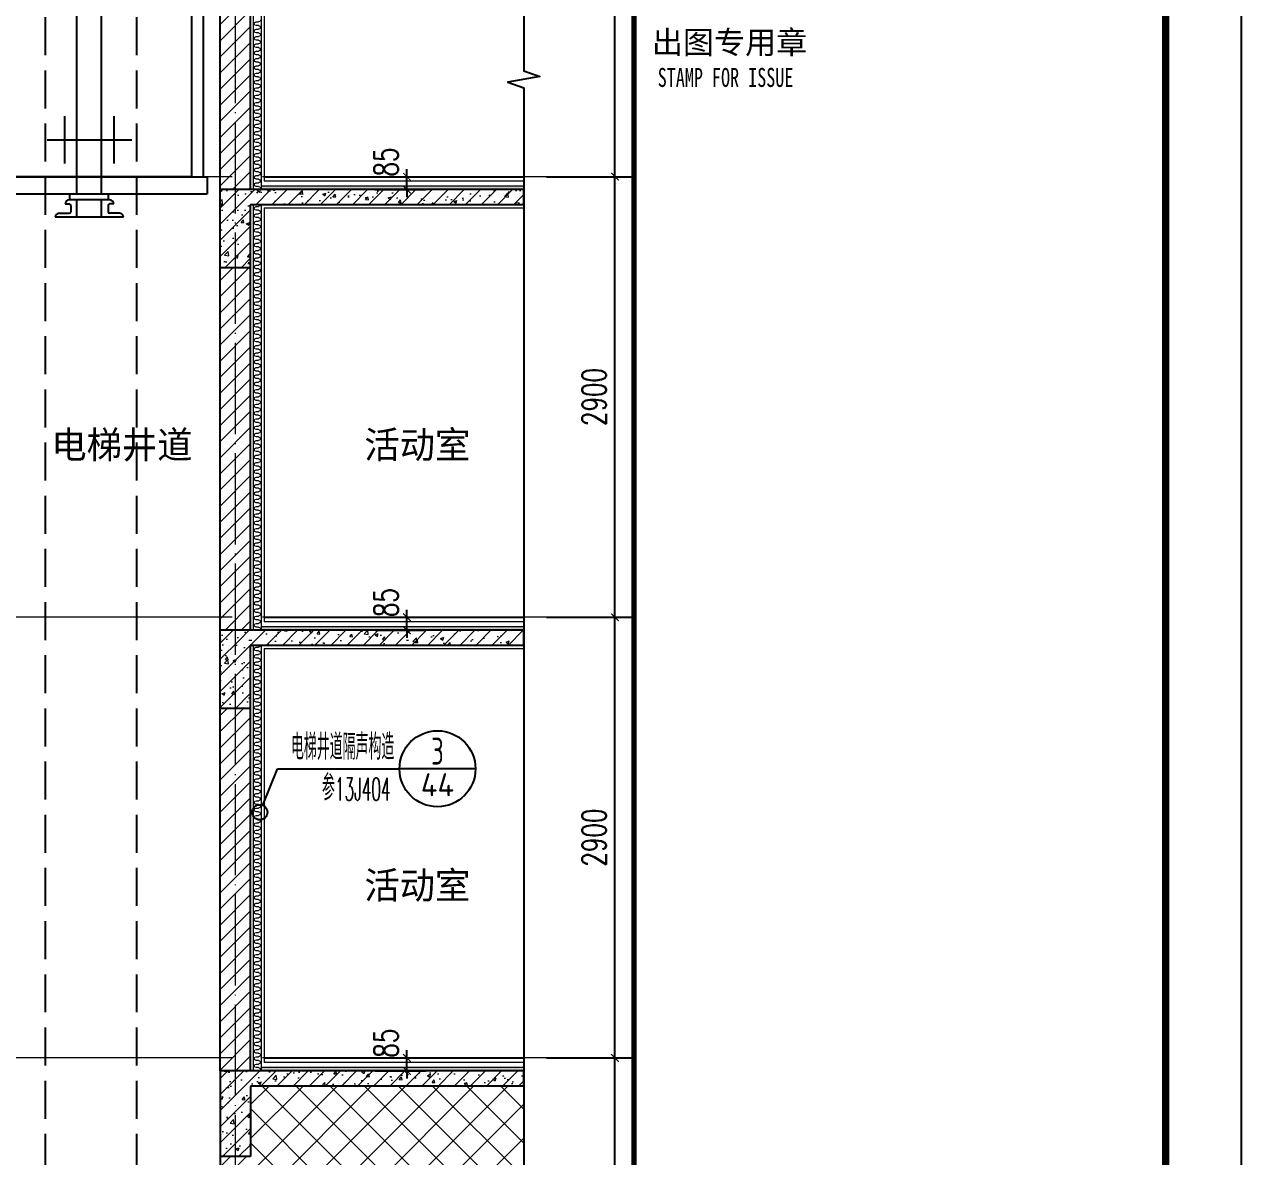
# Model space of a CAD drawing. Extents: x -1307975 to -76406, y -96289 to 379359.
# Drawn here: x -613038 to -605025, y 317100 to 324553 of the extents above; entities that cross this region are included whole.
import ezdxf
from ezdxf.enums import TextEntityAlignment as Align

# ---------------------------------------------------------------- set-up
doc = ezdxf.new("R2010")
doc.units = 0
doc.header["$LTSCALE"] = 1000
doc.linetypes.add('DASH', pattern=[0.35, 0.25, -0.1])
doc.linetypes.add('DOTE', pattern=[2.42, 2, -0.2, 0.02, -0.2])
doc.layers.get('0').update_dxf_attribs({"linetype": 'CONTINUOUS'})
doc.layers.get('DEFPOINTS').update_dxf_attribs({"linetype": 'CONTINUOUS'})
for name, color, linetype in [('-TK', 7, 'CONTINUOUS'), ('DIM_ELEV', 3, 'CONTINUOUS'), ('DIM_IDEN', 67, 'CONTINUOUS'), ('DIM_SYMB', 3, 'CONTINUOUS'), ('PUB_DIM', 3, 'CONTINUOUS'), ('PUB_TEXT', 2, 'CONTINUOUS'), ('WALL', 5, 'CONTINUOUS'), ('图签文字', 4, 'CONTINUOUS'), ('看线', 251, 'CONTINUOUS'), ('立面-看线', 251, 'CONTINUOUS'), ('设备', 253, 'CONTINUOUS')]:
    doc.layers.add(name, color=color, linetype=linetype)
for name, color, linetype, lineweight in [('DOTE', 19, 'DOTE', 9), ('PUB_HATCH', 8, 'CONTINUOUS', 9), ('内粉刷', 37, 'CONTINUOUS', 9), ('图框', 9, 'CONTINUOUS', 18), ('填充', 251, 'CONTINUOUS', 5)]:
    doc.layers.add(name, color=color, linetype=linetype, lineweight=lineweight)
doc.styles.add('_TCH_DIM', font='SIMPLEX.shx', dxfattribs={"width": 0.7, "bigfont": 'GBCBIG.shx'})
doc.styles.add('_TCH_DIM_T3', font='SIMPLEX', dxfattribs={"width": 0.705882, "bigfont": 'GBCBIG'})
doc.styles.add('STANDARD_T3', font='gbenor.shx', dxfattribs={"bigfont": 'gbcbig.shx'})
doc.styles.add('建筑图签-1', font='simhei.ttf', dxfattribs={"width": 0.7})
doc.dimstyles.new('_TCH_ARCH&&50', dxfattribs={"dimtxt": 157.5, "dimasz": 50, "dimexe": 125, "dimexo": 150, "dimgap": 58.75, "dimtad": 1, "dimdec": 0, "dimzin": 0, "dimdsep": 46, "dimtxsty": '_TCH_DIM_T3', "dimblk": 'ARCHTICK', "dimcen": 0.09, "dimclrt": 7, "dimazin": 0, "dimtfac": 1, "dimtdec": 0, "dimtix": 1, "dimtmove": 2, "dimatfit": 3, "dimldrblk": 'ARCHTICK', "dimfxl": 1, "dimtolj": 1, "dimtzin": 0, "dimarcsym": 0})
pattern_1 = [(45, (-762713.5, 410231.826), (-53.03303, 53.03303), [])]
pattern_2 = [(45, (-762713.5, 410177.97), (-53.03301, 53.03301), []), (50, (-762713.5, 410177.97), (215.17805, -18.82564), [22.5, -247.5]), (355, (-762713.5, 410177.97), (-41.6254, 225.65764), [18, -198]), (100.4514, (-762695.57, 410176.4), (173.55281, 206.83186), [19.12206, -210.34263]), (46.1842, (-762713.5, 410237.97), (320.1723, -49.6557), [33.75, -371.25]), (96.6356, (-762686.82, 410233.83), (280.3988, 292.23536), [28.6831, -315.5139]), (351.1842, (-762713.5, 410237.97), (280.3986, 292.2356), [27, -297]), (21, (-762683.5, 410222.97), (179.07212, -120.78567), [22.5, -247.5]), (326, (-762683.5, 410222.97), (72.9946, 217.545), [18, -198]), (71.4514, (-762668.58, 410212.9), (252.0668, 96.75915), [19.12206, -210.34263]), (37.5, (-762713.5, 410177.97), (3.647957, 99.868156), [0, -195.6, 0, -201, 0, -198.75]), (7.5, (-762713.5, 410177.97), (78.92086, 118.323514), [0, -114.6, 0, -191.1, 0, -75.75]), (327.5, (-762780.4, 410177.97), (160.14673, -6.76646), [0, -75, 0, -234, 0, -310.5]), (317.5, (-762810.4, 410177.97), (174.95585, 30.0315), [0, -97.5, 0, -155.4, 0, -220.5])]

# ---------------------------------------------------------------- blocks, each defined once
blk = doc.blocks.new('A1')
blk.add_lwpolyline([(0, 59400), (0, 0), (84100, 0), (84100, 59400)], close=True)
at = {"const_width": 100}
blk.add_lwpolyline([(2500, 58400), (2500, 1000), (83100, 1000), (83100, 58400)], close=True, dxfattribs=at)
at = {"layer": '图框', "const_width": 70}
blk.add_lwpolyline([(76100, 1000), (76100, 58400)], dxfattribs=at)
at = {"layer": '图框', "style": '建筑图签-1', "width": 0.7}
blk.add_text('STAMP FOR ISSUE', height=250, dxfattribs=at).set_placement((76413, 31081))
at = {"layer": '图签文字', "color": 7, "style": '建筑图签-1'}
blk.add_text('出图专用章', height=300, dxfattribs=at).set_placement((76336, 31518))
blk = doc.blocks.new('$LinePat$保温层')
at = {"color": 0}
for p, q in [((24, -24), (24, -56)), ((72, -56), (72, -24))]:
    blk.add_line(p, q, dxfattribs=at)
for centre, start, end in [((96, -24), 90, 180), ((0, -24), 0, 90), ((48, -56), 180, 0)]:
    blk.add_arc(centre, 24, start, end, dxfattribs=at)
blk = doc.blocks.new('A$C3EC504A2')
at = {"layer": '设备', "color": 206}
for p, q in [((-172.5, 1734.9), (-143, 1734.9)), ((143.4, 1764), (-143.4, 1764)), ((-91.6, 1764), (-91.6, -1418.3)), ((82.9, 1764), (82.9, -1418.3)), ((82.9, 1764), (82.9, 1570.1)), ((172.5, 1734.9), (142.9, 1734.9)), ((-133, 1724.9), (-133, 1609.2)), ((132.9, 1724.9), (132.9, 1609.2)), ((-91.6, 1570.1), (-242.2, 1570.1)), ((-213.1, 1599.2), (-143, 1599.2)), ((242.2, 1570.1), (82.9, 1570.1)), ((213.1, 1599.2), (142.9, 1599.2)), ((-952.1, 1158.1), (-868.8, 1158.1)), ((-175, -1204.9), (-175, -869.8)), ((175, -1204.9), (175, -869.8)), ((300, -1037.9), (-300, -1037.9)), ((-959.6, -1298), (834.8, -1298)), ((-959.6, -1298), (-959.6, -1418.3)), ((834.8, -1298), (834.8, -1418.3)), ((-959.6, -1418.3), (834.8, -1418.3)), ((143.4, -1462), (-143.4, -1462)), ((-141.6, -1418.3), (-141.6, -1462)), ((-91.6, -1462), (-91.6, -1585.7)), ((82.9, -1462), (82.9, -1585.7)), ((132.9, -1418.3), (132.9, -1462)), ((-172.5, -1491.1), (-143, -1491.1)), ((-133, -1501.1), (-133, -1546.6)), ((132.9, -1501.1), (132.9, -1546.6)), ((172.5, -1491.1), (142.9, -1491.1)), ((242.2, -1585.7), (-242.2, -1585.7)), ((-213.1, -1556.6), (-143, -1556.6)), ((213.1, -1556.6), (142.9, -1556.6))]:
    blk.add_line(p, q, dxfattribs=at)
for points in [[(722.6, 1363.4), (722.6, 1158.1), (-868.8, 1158.1), (-868.8, 1363.4)], [(722.6, 1158.1), (722.6, -1298), (-959.6, -1298), (-959.6, 1158.1)]]:
    blk.add_lwpolyline(points, close=True, dxfattribs=at)
for points in [[(-959.6, 1158.1), (-892.8, 1158.1), (-892.8, -1298)], [(722.6, 1158.1), (805.8, 1158.1), (805.8, -1298)]]:
    blk.add_lwpolyline(points, dxfattribs=at)
for centre, radius, start, end in [((-143.4, 1734.9), 29.1, 90.00001, 180.00001), ((-143, 1724.9), 10, 0.00001, 90.00001), ((142.9, 1724.9), 10, 90.00001, 180.00001), ((143.4, 1734.9), 29.1, 0.00001, 90.00001), ((-213.1, 1570.1), 29.1, 90.00001, 180.00001), ((-143, 1609.2), 10, 270.00001, 0.00001), ((142.9, 1609.2), 10, 180.00001, 270.00001), ((213.1, 1570.1), 29.1, 0.00001, 90.00001), ((-143.4, -1491.1), 29.1, 90.00001, 180.00001), ((143.4, -1491.1), 29.1, 0.00001, 90.00001), ((-143, -1501.1), 10, 0.00001, 90.00001), ((-143, -1546.6), 10, 270.00001, 0.00001), ((142.9, -1501.1), 10, 90.00001, 180.00001), ((142.9, -1546.6), 10, 180.00001, 270.00001), ((-213.1, -1585.7), 29.1, 90.00001, 180.00001), ((213.1, -1585.7), 29.1, 0.00001, 90.00001)]:
    blk.add_arc(centre, radius, start, end, dxfattribs=at)
blk = doc.blocks.new('BFGBFBCBVFB')
at = {"layer": 'PUB_HATCH'}
h = blk.add_hatch(dxfattribs=at)
h.set_pattern_fill('普通砖', color=256, scale=30, style=0)
h.set_pattern_definition([(45, (0, 53.85), (-53.03303, 53.03303), [])])
h.paths.add_polyline_path([(896472.3, 25480), (896272.3, 25480), (896272.3, 23095), (896472.3, 23095)])
at = {"layer": 'WALL'}
for p, q in [((896272.3, 25480), (896272.3, 23095)), ((896472.3, 25480), (896472.3, 23095)), ((896472.3, 23095), (896272.3, 23095))]:
    blk.add_line(p, q, dxfattribs=at)
at = {"layer": '内粉刷'}
for p, q in [((896493.3, 23095), (896493.3, 25895)), ((896543.3, 25895), (896543.3, 23095))]:
    blk.add_line(p, q, dxfattribs=at)
blk.add_lwpolyline([(896563.3, 25875), (896563.3, 23150)], dxfattribs=at)
at = {"layer": '填充', "color": 252, "xscale": -0.5013020832264923, "yscale": 0.499999999874268, "zscale": 0.4999999998742679, "rotation": 269.9999999995265}
for p in [(896538.3, 24162.5), (896538.3, 24114.3), (896538.3, 24066.2), (896538.3, 24018.1), (896538.3, 23970), (896538.3, 23921.8), (896538.3, 23873.7), (896538.3, 23825.6), (896538.3, 23777.5), (896538.3, 23729.3), (896538.3, 23681.2), (896538.3, 23633.1), (896538.3, 23585), (896538.3, 23536.8), (896538.3, 23488.7), (896538.3, 23440.6), (896538.3, 23392.5), (896538.3, 23344.3), (896538.3, 23296.2), (896538.3, 23248.1), (896538.3, 23200), (896538.3, 23151.8), (896538.3, 23103.7)]:
    blk.add_blockref('$LinePat$保温层', p, dxfattribs=at)
blk = doc.blocks.new('_ArchTick')
at = {"color": 0, "linetype": 'ByBlock', "const_width": 0.15}
blk.add_lwpolyline([(-0.5, -0.5), (0.5, 0.5)], dxfattribs=at)
blk = doc.blocks.new('*D578')
at = {"layer": 'DEFPOINTS', "color": 0, "transparency": 16777216}
for p in [(-610877.8, 317749.5), (-610519.4, 317749.5), (-610877.8, 317664.6)]:
    blk.add_point(p, dxfattribs=at)
at = {"layer": 'PUB_DIM', "color": 0, "lineweight": -2, "transparency": 16777216}
for p, q in [((-610519.4, 317749.5), (-610519.4, 317799.5)), ((-610727.8, 317749.5), (-610394.4, 317749.5)), ((-610519.4, 317664.6), (-610519.4, 317749.5)), ((-610727.8, 317664.6), (-610394.4, 317664.6)), ((-610519.4, 317664.6), (-610519.4, 317614.6))]:
    blk.add_line(p, q, dxfattribs=at)
at = {"layer": 'PUB_DIM', "color": 0, "lineweight": -2, "transparency": 16777216, "xscale": 50, "yscale": 50, "zscale": 50}
for p, rotation in [((-610519.4, 317749.5), 270), ((-610519.4, 317664.6), 90)]:
    blk.add_blockref('_ArchTick', p, dxfattribs=dict(at, rotation=rotation))
at = {"layer": 'PUB_DIM', "color": 7, "transparency": 16777216, "insert": (-610656.9, 317846.2), "char_height": 157.5, "attachment_point": 5, "rotation": 90, "style": '_TCH_DIM_T3'}
blk.add_mtext('\\A1;85', dxfattribs=at)
blk = doc.blocks.new('*D579')
at = {"layer": 'DEFPOINTS', "color": 0, "transparency": 16777216}
for p in [(-610877.8, 320649.5), (-610519.4, 320649.5), (-610877.8, 320564.6)]:
    blk.add_point(p, dxfattribs=at)
at = {"layer": 'PUB_DIM', "color": 0, "lineweight": -2, "transparency": 16777216}
for p, q in [((-610519.4, 320649.5), (-610519.4, 320699.5)), ((-610727.8, 320649.5), (-610394.4, 320649.5)), ((-610519.4, 320564.6), (-610519.4, 320649.5)), ((-610727.8, 320564.6), (-610394.4, 320564.6)), ((-610519.4, 320564.6), (-610519.4, 320514.6))]:
    blk.add_line(p, q, dxfattribs=at)
at = {"layer": 'PUB_DIM', "color": 0, "lineweight": -2, "transparency": 16777216, "xscale": 50, "yscale": 50, "zscale": 50}
for p, rotation in [((-610519.4, 320649.5), 270), ((-610519.4, 320564.6), 90)]:
    blk.add_blockref('_ArchTick', p, dxfattribs=dict(at, rotation=rotation))
at = {"layer": 'PUB_DIM', "color": 7, "transparency": 16777216, "insert": (-610656.9, 320746.2), "char_height": 157.5, "attachment_point": 5, "rotation": 90, "style": '_TCH_DIM_T3'}
blk.add_mtext('\\A1;85', dxfattribs=at)
blk = doc.blocks.new('*D580')
at = {"layer": 'DEFPOINTS', "color": 0, "transparency": 16777216}
for p in [(-610877.8, 323549.5), (-610519.4, 323549.5), (-610877.8, 323464.6)]:
    blk.add_point(p, dxfattribs=at)
at = {"layer": 'PUB_DIM', "color": 0, "lineweight": -2, "transparency": 16777216}
for p, q in [((-610727.8, 323549.5), (-610394.4, 323549.5)), ((-610519.4, 323549.5), (-610519.4, 323599.5)), ((-610519.4, 323464.6), (-610519.4, 323549.5)), ((-610727.8, 323464.6), (-610394.4, 323464.6)), ((-610519.4, 323464.6), (-610519.4, 323414.6))]:
    blk.add_line(p, q, dxfattribs=at)
at = {"layer": 'PUB_DIM', "color": 0, "lineweight": -2, "transparency": 16777216, "xscale": 50, "yscale": 50, "zscale": 50}
for p, rotation in [((-610519.4, 323549.5), 270), ((-610519.4, 323464.6), 90)]:
    blk.add_blockref('_ArchTick', p, dxfattribs=dict(at, rotation=rotation))
at = {"layer": 'PUB_DIM', "color": 7, "transparency": 16777216, "insert": (-610656.9, 323646.2), "char_height": 157.5, "attachment_point": 5, "rotation": 90, "style": '_TCH_DIM_T3'}
blk.add_mtext('\\A1;85', dxfattribs=at)
blk = doc.blocks.new('*D621')
at = {"layer": 'DEFPOINTS', "color": 0, "transparency": 16777216}
for p in [(-609750.1, 317749.6), (-609150.1, 317749.6), (-609750.1, 312999.6)]:
    blk.add_point(p, dxfattribs=at)
at = {"layer": 'PUB_DIM', "color": 0, "lineweight": -2, "transparency": 16777216}
for p, q in [((-609600.1, 317749.6), (-609025.1, 317749.6)), ((-609150.1, 312999.6), (-609150.1, 317749.6)), ((-609600.1, 312999.6), (-609025.1, 312999.6))]:
    blk.add_line(p, q, dxfattribs=at)
at = {"layer": 'PUB_DIM', "color": 0, "lineweight": -2, "transparency": 16777216, "xscale": 50, "yscale": 50, "zscale": 50}
for p, rotation in [((-609150.1, 317749.6), 90), ((-609150.1, 312999.6), 270)]:
    blk.add_blockref('_ArchTick', p, dxfattribs=dict(at, rotation=rotation))
at = {"layer": 'PUB_DIM', "color": 7, "transparency": 16777216, "insert": (-609287.6, 315374.6), "char_height": 157.5, "attachment_point": 5, "rotation": 90, "style": '_TCH_DIM_T3'}
blk.add_mtext('\\A1;4750', dxfattribs=at)
blk = doc.blocks.new('*D622')
at = {"layer": 'DEFPOINTS', "color": 0, "transparency": 16777216}
for p in [(-609750.1, 320649.6), (-609150.1, 320649.6), (-609750.1, 317749.6)]:
    blk.add_point(p, dxfattribs=at)
at = {"layer": 'PUB_DIM', "color": 0, "lineweight": -2, "transparency": 16777216}
for p, q in [((-609600.1, 320649.6), (-609025.1, 320649.6)), ((-609150.1, 317749.6), (-609150.1, 320649.6)), ((-609600.1, 317749.6), (-609025.1, 317749.6))]:
    blk.add_line(p, q, dxfattribs=at)
at = {"layer": 'PUB_DIM', "color": 0, "lineweight": -2, "transparency": 16777216, "xscale": 50, "yscale": 50, "zscale": 50}
for p, rotation in [((-609150.1, 320649.6), 90), ((-609150.1, 317749.6), 270)]:
    blk.add_blockref('_ArchTick', p, dxfattribs=dict(at, rotation=rotation))
at = {"layer": 'PUB_DIM', "color": 7, "transparency": 16777216, "insert": (-609287.6, 319199.6), "char_height": 157.5, "attachment_point": 5, "rotation": 90, "style": '_TCH_DIM_T3'}
blk.add_mtext('\\A1;2900', dxfattribs=at)
blk = doc.blocks.new('*D623')
at = {"layer": 'DEFPOINTS', "color": 0, "transparency": 16777216}
for p in [(-609750.1, 323549.6), (-609150.1, 323549.6), (-609750.1, 320649.6)]:
    blk.add_point(p, dxfattribs=at)
at = {"layer": 'PUB_DIM', "color": 0, "lineweight": -2, "transparency": 16777216}
for p, q in [((-609600.1, 323549.6), (-609025.1, 323549.6)), ((-609150.1, 320649.6), (-609150.1, 323549.6)), ((-609600.1, 320649.6), (-609025.1, 320649.6))]:
    blk.add_line(p, q, dxfattribs=at)
at = {"layer": 'PUB_DIM', "color": 0, "lineweight": -2, "transparency": 16777216, "xscale": 50, "yscale": 50, "zscale": 50}
for p, rotation in [((-609150.1, 323549.6), 90), ((-609150.1, 320649.6), 270)]:
    blk.add_blockref('_ArchTick', p, dxfattribs=dict(at, rotation=rotation))
at = {"layer": 'PUB_DIM', "color": 7, "transparency": 16777216, "insert": (-609287.6, 322099.6), "char_height": 157.5, "attachment_point": 5, "rotation": 90, "style": '_TCH_DIM_T3'}
blk.add_mtext('\\A1;2900', dxfattribs=at)
blk = doc.blocks.new('*D624')
at = {"layer": 'DEFPOINTS', "color": 0, "transparency": 16777216}
for p in [(-609750.1, 326449.6), (-609150.1, 326449.6), (-609750.1, 323549.6)]:
    blk.add_point(p, dxfattribs=at)
at = {"layer": 'PUB_DIM', "color": 0, "lineweight": -2, "transparency": 16777216}
for p, q in [((-609600.1, 326449.6), (-609025.1, 326449.6)), ((-609150.1, 323549.6), (-609150.1, 326449.6)), ((-609600.1, 323549.6), (-609025.1, 323549.6))]:
    blk.add_line(p, q, dxfattribs=at)
at = {"layer": 'PUB_DIM', "color": 0, "lineweight": -2, "transparency": 16777216, "xscale": 50, "yscale": 50, "zscale": 50}
for p, rotation in [((-609150.1, 326449.6), 90), ((-609150.1, 323549.6), 270)]:
    blk.add_blockref('_ArchTick', p, dxfattribs=dict(at, rotation=rotation))
at = {"layer": 'PUB_DIM', "color": 7, "transparency": 16777216, "insert": (-609287.6, 324999.6), "char_height": 157.5, "attachment_point": 5, "rotation": 90, "style": '_TCH_DIM_T3'}
blk.add_mtext('\\A1;2900', dxfattribs=at)

msp = doc.modelspace()

# ---------------------------------------------------------------- hatches: boundary and pattern name
at = {"layer": 'PUB_HATCH'}
h = msp.add_hatch(dxfattribs=at)
h.set_pattern_fill('钢筋混凝土', color=256, scale=30, style=0)
h.set_pattern_definition(pattern_2)
h.paths.add_polyline_path([(-609750.1, 323464.56), (-611750.19, 323464.56), (-611550.19, 323364.56), (-609750.1, 323364.56)])
h = msp.add_hatch(dxfattribs=at)
h.set_pattern_fill('钢筋混凝土', color=256, scale=30, style=0)
h.set_pattern_definition(pattern_2)
h.paths.add_polyline_path([(-611550.19, 323364.56), (-611750.19, 323464.56), (-611750.19, 322949.55), (-611550.19, 322949.55)])
h = msp.add_hatch(dxfattribs=at)
h.set_pattern_fill('普通砖', color=256, scale=30, style=0)
h.set_pattern_definition(pattern_1)
h.paths.add_polyline_path([(-611550.19, 322949.56), (-611750.19, 322949.56), (-611750.18, 320564.56), (-611550.18, 320564.56)])
h = msp.add_hatch(dxfattribs=at)
h.set_pattern_fill('钢筋混凝土', color=256, scale=30, style=0)
h.set_pattern_definition(pattern_2)
h.paths.add_polyline_path([(-609750.1, 320564.56), (-611750.18, 320564.56), (-611550.18, 320464.56), (-609750.1, 320464.56)])
h = msp.add_hatch(dxfattribs=at)
h.set_pattern_fill('钢筋混凝土', color=256, scale=30, style=0)
h.set_pattern_definition(pattern_2)
h.paths.add_polyline_path([(-611550.18, 320464.56), (-611750.18, 320564.56), (-611750.18, 320049.55), (-611550.18, 320049.55)])
h = msp.add_hatch(dxfattribs=at)
h.set_pattern_fill('普通砖', color=256, scale=30, style=0)
h.set_pattern_definition(pattern_1)
h.paths.add_polyline_path([(-611550.18, 320049.56), (-611750.18, 320049.56), (-611750.18, 317664.56), (-611550.18, 317664.56)])
h = msp.add_hatch(dxfattribs=at)
h.set_pattern_fill('钢筋混凝土', color=256, scale=30, style=0)
h.set_pattern_definition(pattern_2)
h.paths.add_polyline_path([(-611549.19, 317564.56), (-611749.19, 317664.56), (-611749.2, 317099.61), (-611549.2, 317099.61)])
h = msp.add_hatch(dxfattribs=at)
h.set_pattern_fill('钢筋混凝土', color=256, scale=30, style=0)
h.set_pattern_definition(pattern_2)
h.paths.add_polyline_path([(-609750.13, 317664.56), (-611749.19, 317664.56), (-611549.19, 317564.56), (-609750.13, 317564.56)])
h = msp.add_hatch(dxfattribs=at)
h.set_pattern_fill('普通砖', color=256, scale=30, style=0)
h.set_pattern_definition(pattern_1)
h.paths.add_polyline_path([(-611549.2, 317099.61), (-611749.2, 317099.61), (-611749.23, 312899.56), (-611549.23, 312899.56)])
at = {"layer": '填充'}
h = msp.add_hatch(dxfattribs=at)
h.set_pattern_fill('ANSI37', color=196, scale=100, style=0)
h.set_pattern_definition([(45, (-1909883.06, -191751.23), (-112.253202, 112.253202), []), (135, (-1909883.06, -191751.23), (-112.253202, -112.253202), [])])
h.paths.add_polyline_path([(-609750.13, 312999.55), (-609750.13, 317564.56), (-611549.19, 317564.56), (-611549.19, 317564.56), (-611549.19, 312999.55)])
at = {"layer": '立面-看线'}
h = msp.add_hatch(dxfattribs=at)
h.set_pattern_fill('HONEY', color=256, scale=7)
h.set_pattern_definition([(0, (-1414391.275, -61897.396), (16.66875, 9.623705), [11.1125, -22.225]), (120, (-1414391.275, -61897.396), (-16.66874801, 9.62370845), [11.1125, -22.225]), (60, (-1414391.275, -61897.396), (1.99e-06, 19.24741345), [-22.225, 11.1125])])
h.paths.add_polyline_path([(-611479.2, 323489.56), (-611479.2, 323464.56), (-609750.1, 323464.56), (-609750.1, 323489.56)])
h = msp.add_hatch(dxfattribs=at)
h.set_pattern_fill('HONEY', color=256, scale=7)
h.set_pattern_definition([(0, (-1414391.27, -64797.396), (16.66875, 9.623705), [11.1125, -22.225]), (120, (-1414391.27, -64797.396), (-16.66874801, 9.62370845), [11.1125, -22.225]), (60, (-1414391.27, -64797.396), (1.99e-06, 19.24741345), [-22.225, 11.1125])])
h.paths.add_polyline_path([(-611479.19, 320589.56), (-611479.19, 320564.56), (-609750.1, 320564.56), (-609750.1, 320589.56)])
h = msp.add_hatch(dxfattribs=at)
h.set_pattern_fill('HONEY', color=256, scale=7)
h.set_pattern_definition([(0, (-1414391.301, -67697.396), (16.66875, 9.623705), [11.1125, -22.225]), (120, (-1414391.301, -67697.396), (-16.66874801, 9.62370845), [11.1125, -22.225]), (60, (-1414391.301, -67697.396), (1.99e-06, 19.24741345), [-22.225, 11.1125])])
h.paths.add_polyline_path([(-611479.19, 317689.56), (-611479.19, 317664.56), (-609750.13, 317664.56), (-609750.13, 317689.56)])

# ---------------------------------------------------------------- linework, layer by layer
at = {"layer": 'DIM_ELEV'}
for p, q in [((-609550.13, 323549.56), (-609025.13, 323549.56)), ((-609550.13, 320649.56), (-609025.13, 320649.56)), ((-609550.13, 317749.56), (-609025.13, 317749.56))]:
    msp.add_line(p, q, dxfattribs=at)
at = {"layer": 'DIM_IDEN', "color": 3}
for p, q in [((-611468.94, 319412.7), (-611372.14, 319652.61)), ((-611372.14, 319652.61), (-610568.27, 319652.61)), ((-610068.27, 319652.61), (-610568.27, 319652.61))]:
    msp.add_line(p, q, dxfattribs=at)
for centre, radius in [((-610318.27, 319652.61), 250), ((-611487.71, 319366.19), 50.16)]:
    msp.add_circle(centre, radius, dxfattribs=at)
at = {"layer": 'DIM_SYMB'}
msp.add_lwpolyline([(-609750.13, 336249.56), (-609750.13, 324246.42), (-609645.13, 324208.2), (-609855.13, 324171.17), (-609750.13, 324133.92), (-609750.13, 312130.78)], dxfattribs=at)
at = {"layer": 'DOTE', "linetype": 'DOTE', "ltscale": 0.3}
msp.add_line((-611650.19, 336249.56), (-611650.17, 311349.56), dxfattribs=at)
at = {"layer": 'DOTE', "linetype": 'DOTE'}
for p, q in [((-609250.13, 323549.56), (-624727.19, 323549.56)), ((-609250.13, 320649.56), (-624727.19, 320649.56)), ((-609250.13, 317749.56), (-624727.19, 317749.56))]:
    msp.add_line(p, q, dxfattribs=at)
at = {"layer": 'PUB_HATCH', "color": 215, "true_color": 0xa953a0}
for p, q in [((-611479.2, 323489.56), (-609750.1, 323489.56)), ((-611479.19, 320589.56), (-609750.1, 320589.56)), ((-611479.19, 317689.56), (-609750.13, 317689.56))]:
    msp.add_line(p, q, dxfattribs=at)
at = {"layer": 'WALL'}
for p, q in [((-609750.1, 323464.56), (-611750.19, 323464.56)), ((-611750.19, 323464.56), (-611750.19, 322949.55)), ((-609750.1, 323364.56), (-609750.1, 323464.56)), ((-609750.1, 323364.56), (-611550.19, 323364.56)), ((-611550.19, 323364.56), (-611550.19, 322949.55)), ((-611550.19, 322949.55), (-611750.19, 322949.55)), ((-611750.19, 322949.56), (-611750.18, 320564.56)), ((-611550.19, 322949.56), (-611550.18, 320564.56)), ((-609750.1, 320564.56), (-611750.18, 320564.56)), ((-611750.18, 320564.56), (-611750.18, 320049.55)), ((-609750.1, 320464.56), (-609750.1, 320564.56)), ((-609750.1, 320464.56), (-611550.18, 320464.56)), ((-611550.18, 320464.56), (-611550.18, 320049.55)), ((-611750.18, 320049.56), (-611750.18, 317664.56)), ((-611550.18, 320049.55), (-611750.18, 320049.55)), ((-611550.18, 320049.56), (-611550.18, 317664.56)), ((-611749.19, 317664.56), (-611749.2, 317099.61)), ((-609750.13, 317664.56), (-611749.19, 317664.56)), ((-609750.13, 317564.56), (-609750.13, 317664.56)), ((-611549.19, 317564.56), (-611549.2, 317099.61)), ((-609750.13, 317564.56), (-611549.19, 317564.56)), ((-611749.2, 317099.61), (-611749.23, 312899.56)), ((-611549.2, 317099.61), (-611749.2, 317099.61))]:
    msp.add_line(p, q, dxfattribs=at)
at = {"layer": '内粉刷'}
for p, q in [((-611529.2, 320564.6), (-611529.2, 323364.56)), ((-611479.2, 323364.56), (-611479.2, 320564.6)), ((-611459.2, 323344.56), (-609750.1, 323344.56)), ((-611529.19, 317664.6), (-611529.19, 320464.56)), ((-611479.19, 320464.56), (-611479.19, 317664.6)), ((-611459.19, 320444.56), (-609750.1, 320444.56))]:
    msp.add_line(p, q, dxfattribs=at)
for points in [[(-609750.1, 323519.56), (-611459.2, 323519.56)], [(-611459.2, 323344.56), (-611459.2, 320619.56)], [(-609750.1, 320619.56), (-611459.19, 320619.56)], [(-611459.19, 320444.56), (-611459.19, 317719.56)], [(-609750.13, 317719.56), (-611459.19, 317719.56)]]:
    msp.add_lwpolyline(points, dxfattribs=at)
at = {"layer": '看线', "color": 32}
for p, q in [((-611459.2, 323549.56), (-609750.1, 323549.56)), ((-611459.19, 320649.56), (-609750.1, 320649.56)), ((-611459.23, 317749.56), (-609750.13, 317749.56))]:
    msp.add_line(p, q, dxfattribs=at)
at = {"layer": '设备', "color": 206, "linetype": 'DASH'}
for p, q in [((-612900.21, 336499.56), (-612900.21, 311549.56)), ((-612299.9, 336499.56), (-612300.2, 311549.31))]:
    msp.add_line(p, q, dxfattribs=at)

# ---------------------------------------------------------------- block references
at = {"layer": '-TK', "xscale": 0.5, "yscale": 0.5, "zscale": 0.5}
msp.add_blockref('A1', (-647075.13, 308600.18), dxfattribs=at)
msp.add_blockref('BFGBFBCBVFB', (-1508022.58, 300369.77))
at = {"xscale": 0.9285492283842308, "yscale": 0.9285492283842308, "zscale": 0.9285492283842308}
msp.add_blockref('A$C3EC504A2', (-612609.1, 324754.81), dxfattribs=at)
at = {"layer": '填充', "color": 252, "xscale": -0.5013020832264923, "yscale": 0.499999999874268, "zscale": 0.4999999998742679, "rotation": 269.9999999995265}
for p in [(-611484.2, 323316.43), (-611484.2, 323268.31), (-611484.2, 323220.18), (-611484.2, 323172.06), (-611484.2, 323123.93), (-611484.2, 323075.81), (-611484.2, 323027.68), (-611484.2, 322979.56), (-611484.2, 322931.43), (-611484.2, 322883.31), (-611484.2, 322835.18), (-611484.2, 322787.06), (-611484.2, 322738.93), (-611484.2, 322690.81), (-611484.2, 322642.68), (-611484.2, 322594.56), (-611484.2, 322546.43), (-611484.2, 322498.31), (-611484.2, 322450.18), (-611484.2, 322402.06), (-611484.2, 322353.93), (-611484.2, 322305.81), (-611484.2, 322257.68), (-611484.2, 322209.56), (-611484.2, 322161.43), (-611484.2, 322113.31), (-611484.2, 322065.18), (-611484.2, 322017.06), (-611484.2, 321968.93), (-611484.2, 321920.81), (-611484.2, 321872.68), (-611484.2, 321824.56), (-611484.2, 321776.43), (-611484.2, 321728.31), (-611484.2, 321680.18), (-611484.2, 321632.06), (-611484.2, 321583.93), (-611484.2, 321535.81), (-611484.2, 321487.68), (-611484.2, 321439.56), (-611484.2, 321391.43), (-611484.2, 321343.31), (-611484.2, 321295.18), (-611484.2, 321247.06), (-611484.2, 321198.93), (-611484.2, 321150.81), (-611484.2, 321102.68), (-611484.2, 321054.56), (-611484.2, 321006.43), (-611484.2, 320958.31), (-611484.2, 320910.18), (-611484.2, 320862.06), (-611484.2, 320813.93), (-611484.2, 320765.81), (-611484.2, 320717.68), (-611484.2, 320669.56), (-611484.2, 320621.43), (-611484.2, 320573.31), (-611484.19, 320416.43), (-611484.19, 320368.31), (-611484.19, 320320.18), (-611484.19, 320272.06), (-611484.19, 320223.93), (-611484.19, 320175.81), (-611484.19, 320127.68), (-611484.19, 320079.56), (-611484.19, 320031.43), (-611484.19, 319983.31), (-611484.19, 319935.18), (-611484.19, 319887.06), (-611484.19, 319838.93), (-611484.19, 319790.81), (-611484.19, 319742.68), (-611484.19, 319694.56), (-611484.19, 319646.43), (-611484.19, 319598.31), (-611484.19, 319550.18), (-611484.19, 319502.06), (-611484.19, 319453.93), (-611484.19, 319405.81), (-611484.19, 319357.68), (-611484.19, 319309.56), (-611484.19, 319261.43), (-611484.19, 319213.31), (-611484.19, 319165.18), (-611484.19, 319117.06), (-611484.19, 319068.93), (-611484.19, 319020.81), (-611484.19, 318972.68), (-611484.19, 318924.56), (-611484.19, 318876.43), (-611484.19, 318828.31), (-611484.19, 318780.18), (-611484.19, 318732.06), (-611484.19, 318683.93), (-611484.19, 318635.81), (-611484.19, 318587.68), (-611484.19, 318539.56), (-611484.19, 318491.43), (-611484.19, 318443.31), (-611484.19, 318395.18), (-611484.19, 318347.06), (-611484.19, 318298.93), (-611484.19, 318250.81), (-611484.19, 318202.68), (-611484.19, 318154.56), (-611484.19, 318106.43), (-611484.19, 318058.31), (-611484.19, 318010.18), (-611484.19, 317962.06), (-611484.19, 317913.93), (-611484.19, 317865.81), (-611484.19, 317817.68), (-611484.19, 317769.56), (-611484.19, 317721.43), (-611484.19, 317673.31)]:
    msp.add_blockref('$LinePat$保温层', p, dxfattribs=at)

# ---------------------------------------------------------------- texts
at = {"layer": 'PUB_TEXT'}
for s, p in [('电梯井道', (-612860.09, 321696.14)), ('活动室', (-610799.33, 321696.14)), ('活动室', (-610799.33, 318796.14))]:
    msp.add_text(s, height=178.723, dxfattribs=at).set_placement(p)
at = {"layer": 'PUB_TEXT', "color": 3, "style": '_TCH_DIM'}
for s, height, width, p in [('电梯井道隔声构造', 168.794, 0.7, (-611282.94, 319711.97)), ('参', 168.79, 0.7, (-611078.83, 319444.31)), ('13J404', 148.75, 0.494118, (-610992.82, 319444.31))]:
    msp.add_text(s, height=height, dxfattribs=dict(at, width=width)).set_placement(p)
at = {"layer": 'PUB_TEXT', "color": 3, "style": 'STANDARD_T3'}
for s, height, width, p, p2 in [('3', 177.82, 0.951379, (-610359.96, 319680.08), (-610276.58, 319680.08)), ('44', 151.987, 1.195402, (-610428.03, 319471.57), (-610208.5, 319471.57))]:
    msp.add_text(s, height=height, dxfattribs=dict(at, width=width)).set_placement(p, p2, align=Align.FIT)

# ---------------------------------------------------------------- dimensions: what is measured, and where the dimension line sits
at = {"layer": 'PUB_DIM'}
for p1, p2, picture, middle in [((-609750.13, 323549.56), (-609750.13, 326449.56), '*D624', (-609287.63, 324999.56)), ((-609750.13, 320649.56), (-609750.13, 323549.56), '*D623', (-609287.63, 322099.56)), ((-609750.13, 317749.56), (-609750.13, 320649.56), '*D622', (-609287.63, 319199.56)), ((-609750.13, 312999.56), (-609750.13, 317749.56), '*D621', (-609287.63, 315374.56))]:
    dim = msp.add_aligned_dim(p1=p1, p2=p2, distance=-600, dimstyle='_TCH_ARCH&&50', dxfattribs=at)
    dim.commit()
    dim.dimension.update_dxf_attribs({"geometry": picture, "text_midpoint": middle})
for base, p1, p2, picture, middle in [((-610519.4, 323549.54), (-610877.81, 323464.56), (-610877.81, 323549.54), '*D580', (-610656.9, 323646.24)), ((-610519.4, 320649.54), (-610877.81, 320564.56), (-610877.81, 320649.54), '*D579', (-610656.9, 320746.24)), ((-610519.4, 317749.54), (-610877.81, 317664.56), (-610877.81, 317749.54), '*D578', (-610656.9, 317846.24))]:
    dim = msp.add_linear_dim(base=base, p1=p1, p2=p2, angle=90, dimstyle='_TCH_ARCH&&50', dxfattribs=at)
    dim.commit()
    dim.dimension.update_dxf_attribs({"geometry": picture, "text_midpoint": middle, "dimtype": 161})

doc.saveas('drawing.dxf')
